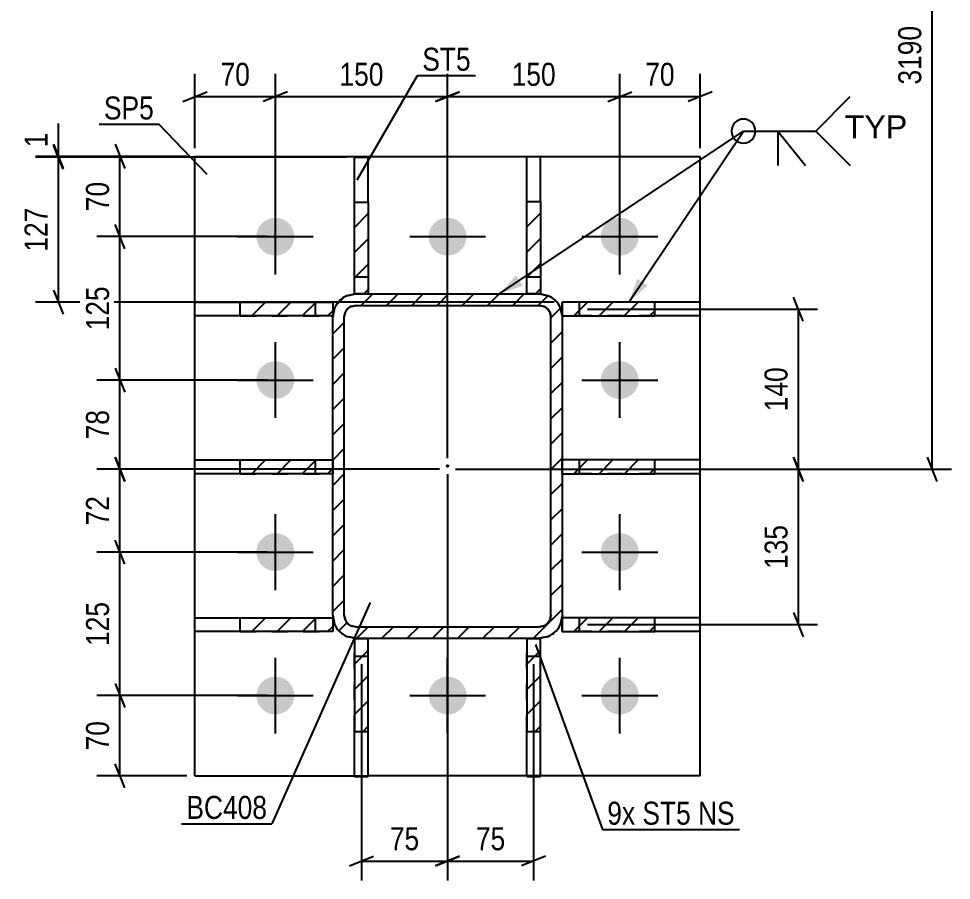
# Model space of a CAD drawing. Header units: millimetres. Extents: x 0 to 841, y 0 to 594.
# Drawn here: x 369.4 to 485.5, y 379.4 to 486.7 of the extents above; entities that cross this region are included whole.
import ezdxf

# ---------------------------------------------------------------- set-up
doc = ezdxf.new("R2010")
doc.units = ezdxf.units.MM
doc.linetypes.add('DXK_LINE_DOT2', pattern=[3.9198, 1.9599, -1.9599])
doc.linetypes.add('DXK_LINE_DOT3', pattern=[5.9187, 2.979, -0.9799, 0.9799, -0.9799])
doc.styles.add('Arial', font='ARIAL.TTF', dxfattribs={"height": 0.2})
doc.styles.add('Arial Narrow', font='ARIALN.TTF', dxfattribs={"height": 0.2})

# ---------------------------------------------------------------- blocks, each defined once
blk = doc.blocks.new('Part-761545199-2480 - 2454')
at = {"linetype": 'Continuous'}
h = blk.add_hatch(dxfattribs=at)
h.set_pattern_fill('', scale=0.7, style=0, pattern_type=0)
h.set_pattern_definition([(45, (437.0846, 431.7524), (-1.57154, 1.57154), [])])
h.paths.add_polyline_path([(448.59, 431.75), (437.08, 431.75), (437.08, 430.04), (448.59, 430.04)])
at = {"color": 7, "linetype": 'DXK_LINE_DOT2'}
for p, q in [((437.08, 430.04), (437.08, 431.75)), ((448.59, 431.75), (437.08, 431.75)), ((439.23, 430.04), (439.23, 431.75)), ((448.59, 430.04), (437.08, 430.04))]:
    blk.add_line(p, q, dxfattribs=at)
at = {"color": 2, "linetype": 'Continuous'}
for p, q in [((448.59, 431.75), (437.08, 431.75)), ((437.08, 431.75), (437.08, 430.04)), ((454.23, 431.75), (448.59, 431.75)), ((448.59, 430.04), (448.59, 431.75)), ((454.23, 430.04), (454.23, 431.75)), ((437.08, 430.04), (448.59, 430.04)), ((454.23, 430.04), (448.59, 430.04))]:
    blk.add_line(p, q, dxfattribs=at)
blk = doc.blocks.new('Part-761545199-2468 - 2454')
at = {"color": 2, "linetype": 'Continuous'}
for p, q in [((391.37, 392.42), (391.37, 469.56)), ((391.37, 469.56), (454.23, 469.56)), ((454.23, 392.42), (454.23, 469.56)), ((391.37, 392.42), (411.23, 392.42)), ((432.66, 392.42), (412.94, 392.42)), ((454.23, 392.42), (434.37, 392.42))]:
    blk.add_line(p, q, dxfattribs=at)
at = {"color": 7, "linetype": 'DXK_LINE_DOT2'}
for p, q in [((411.23, 392.42), (412.94, 392.42)), ((434.37, 392.42), (432.66, 392.42))]:
    blk.add_line(p, q, dxfattribs=at)
blk = doc.blocks.new('Bolt-761545199-2549 - 2454')
at = {"linetype": 'Continuous'}
for points in [[(399.02, 459.56, -1), (403.73, 459.56, -1)], [(420.45, 459.56, -1), (425.16, 459.56, -1)], [(441.87, 459.56, -1), (446.59, 459.56, -1)], [(399.02, 441.7, -1), (403.73, 441.7, -1)], [(441.87, 441.7, -1), (446.59, 441.7, -1)], [(399.02, 420.28, -1), (403.73, 420.28, -1)], [(441.87, 420.28, -1), (446.59, 420.28, -1)], [(399.02, 402.42, -1), (403.73, 402.42, -1)], [(420.45, 402.42, -1), (425.16, 402.42, -1)], [(441.87, 402.42, -1), (446.59, 402.42, -1)]]:
    blk.add_hatch(color=1, dxfattribs=at).paths.add_polyline_path(points)
at = {"color": 1, "linetype": 'Continuous'}
for p, q in [((401.37, 454.85), (401.37, 464.28)), ((422.8, 454.85), (422.8, 464.28)), ((444.23, 454.85), (444.23, 464.28)), ((396.66, 459.56), (406.09, 459.56)), ((418.09, 459.56), (427.52, 459.56)), ((439.52, 459.56), (448.95, 459.56)), ((401.37, 436.99), (401.37, 446.42)), ((444.23, 436.99), (444.23, 446.42)), ((396.66, 441.7), (406.09, 441.7)), ((439.52, 441.7), (448.95, 441.7)), ((401.37, 415.56), (401.37, 424.99)), ((444.23, 415.56), (444.23, 424.99)), ((396.66, 420.28), (406.09, 420.28)), ((439.52, 420.28), (448.95, 420.28)), ((401.37, 397.7), (401.37, 407.13)), ((422.8, 397.7), (422.8, 407.13)), ((444.23, 397.7), (444.23, 407.13)), ((396.66, 402.42), (406.09, 402.42)), ((418.09, 402.42), (427.52, 402.42)), ((439.52, 402.42), (448.95, 402.42))]:
    blk.add_line(p, q, dxfattribs=at)
blk = doc.blocks.new('Part-761545199-2485 - 2454')
at = {"linetype": 'Continuous'}
h = blk.add_hatch(dxfattribs=at)
h.set_pattern_fill('', scale=0.7, style=0, pattern_type=0)
h.set_pattern_definition([(45, (437.0846, 412.1096), (-1.57154, 1.57154), [])])
h.paths.add_polyline_path([(448.59, 412.11), (437.08, 412.11), (437.08, 410.4), (448.59, 410.4)])
at = {"color": 7, "linetype": 'DXK_LINE_DOT2'}
for p, q in [((437.08, 410.4), (437.08, 412.11)), ((448.59, 412.11), (437.08, 412.11)), ((439.23, 410.4), (439.23, 412.11)), ((448.59, 410.4), (437.08, 410.4))]:
    blk.add_line(p, q, dxfattribs=at)
at = {"color": 2, "linetype": 'Continuous'}
for p, q in [((448.59, 412.11), (437.08, 412.11)), ((437.08, 412.11), (437.08, 410.4)), ((454.23, 412.11), (448.59, 412.11)), ((448.59, 410.4), (448.59, 412.11)), ((454.23, 410.4), (454.23, 412.11)), ((437.08, 410.4), (448.59, 410.4)), ((454.23, 410.4), (448.59, 410.4))]:
    blk.add_line(p, q, dxfattribs=at)
blk = doc.blocks.new('Part-761545199-2554 - 2454')
at = {"linetype": 'Continuous'}
h = blk.add_hatch(dxfattribs=at)
h.set_pattern_fill('', scale=0.7, style=0, pattern_type=0)
h.set_pattern_definition([(45, (436.8714, 450.6545), (-1.57154, 1.57154), [])])
h.paths.add_polyline_path([(437.09, 449.56), (436.87, 450.65), (436.25, 451.58), (435.33, 452.2), (434.23, 452.42), (411.37, 452.42), (410.28, 452.2), (409.35, 451.58), (408.73, 450.65), (408.52, 449.56), (408.52, 412.42), (408.73, 411.32), (409.35, 410.4), (410.28, 409.78), (411.37, 409.56), (434.23, 409.56), (435.33, 409.78), (436.25, 410.4), (436.87, 411.32), (437.09, 412.42)])
h.paths.add_polyline_path([(435.55, 411.87), (435.24, 411.41), (434.78, 411.1), (434.23, 410.99), (411.37, 410.99), (410.83, 411.1), (410.36, 411.41), (410.05, 411.87), (409.95, 412.42), (409.95, 449.56), (410.05, 450.11), (410.36, 450.57), (410.83, 450.88), (411.37, 450.99), (434.23, 450.99), (434.78, 450.88), (435.24, 450.57), (435.55, 450.11), (435.66, 449.56), (435.66, 412.42)])
blk.add_hatch(color=30, dxfattribs=at).paths.add_polyline_path([(422.8, 430.89, -1), (422.8, 431.09, -1)])
at = {"color": 7, "linetype": 'DXK_LINE_DOT2'}
for p, q in [((410.28, 452.2), (411.37, 452.42)), ((411.37, 452.42), (434.23, 452.42)), ((434.23, 452.42), (435.33, 452.2)), ((408.52, 449.56), (408.73, 450.65)), ((411.37, 450.99), (410.83, 450.88)), ((411.37, 450.99), (434.23, 450.99)), ((434.78, 450.88), (434.23, 450.99)), ((436.87, 450.65), (437.09, 449.56)), ((408.52, 412.42), (408.52, 449.56)), ((410.05, 450.11), (409.95, 449.56)), ((409.95, 412.42), (409.95, 449.56)), ((435.66, 449.56), (435.55, 450.11)), ((435.66, 412.42), (435.66, 449.56)), ((437.09, 412.42), (437.09, 449.56)), ((408.73, 411.32), (408.52, 412.42)), ((409.95, 412.42), (410.05, 411.87)), ((435.55, 411.87), (435.66, 412.42)), ((437.09, 412.42), (436.87, 411.32)), ((410.83, 411.1), (411.37, 410.99)), ((411.37, 410.99), (434.23, 410.99)), ((434.23, 410.99), (434.78, 411.1)), ((411.37, 409.56), (410.28, 409.78)), ((435.33, 409.78), (434.23, 409.56)), ((411.37, 409.56), (434.23, 409.56))]:
    blk.add_line(p, q, dxfattribs=at)
at = {"color": 2, "linetype": 'Continuous'}
for p, q in [((411.37, 452.42), (410.28, 452.2)), ((411.37, 452.42), (434.23, 452.42)), ((435.33, 452.2), (434.23, 452.42)), ((408.73, 450.65), (408.52, 449.56)), ((410.83, 450.88), (411.37, 450.99)), ((411.37, 450.99), (434.23, 450.99)), ((434.23, 450.99), (434.78, 450.88)), ((437.09, 449.56), (436.87, 450.65)), ((408.52, 412.42), (408.52, 449.56)), ((409.95, 449.56), (410.05, 450.11)), ((409.95, 412.42), (409.95, 449.56)), ((435.55, 450.11), (435.66, 449.56)), ((435.66, 412.42), (435.66, 449.56)), ((437.09, 412.42), (437.09, 449.56)), ((408.52, 412.42), (408.73, 411.32)), ((410.05, 411.87), (409.95, 412.42)), ((435.66, 412.42), (435.55, 411.87)), ((436.87, 411.32), (437.09, 412.42)), ((411.37, 410.99), (410.83, 411.1)), ((411.37, 410.99), (434.23, 410.99)), ((434.78, 411.1), (434.23, 410.99)), ((410.28, 409.78), (411.37, 409.56)), ((434.23, 409.56), (435.33, 409.78)), ((411.37, 409.56), (434.23, 409.56))]:
    blk.add_line(p, q, dxfattribs=at)
at = {"color": 7, "linetype": 'DXK_LINE_DOT3'}
blk.add_line((422.8, 430.99), (422.8, 430.99), dxfattribs=at)
at = {"color": 30, "linetype": 'DXK_LINE_DOT3'}
blk.add_line((422.8, 430.99), (422.8, 430.99), dxfattribs=at)
at = {"color": 30, "linetype": 'Continuous'}
blk.add_circle((422.8, 430.99), 0.1, dxfattribs=at)
at = {"color": 7, "linetype": 'DXK_LINE_DOT2'}
for centre, radius, start, end in [((411.37, 449.56), 2.86, 112.5, 157.5), ((434.23, 449.56), 2.86, 22.5, 67.5), ((411.37, 449.56), 1.43, 112.5, 157.5), ((434.23, 449.56), 1.43, 22.5, 67.5), ((411.37, 412.42), 2.86, 202.5, 247.5), ((411.37, 412.42), 1.43, 202.5, 247.5), ((434.23, 412.42), 1.43, 292.5, 337.5), ((434.23, 412.42), 2.86, 292.5, 337.5)]:
    blk.add_arc(centre, radius, start, end, dxfattribs=at)
at = {"color": 2, "linetype": 'Continuous'}
for centre, radius, start, end in [((411.37, 449.56), 2.86, 112.5, 157.5), ((434.23, 449.56), 2.86, 22.5, 67.5), ((411.37, 449.56), 1.43, 112.5, 157.5), ((434.23, 449.56), 1.43, 22.5, 67.5), ((411.37, 412.42), 2.86, 202.5, 247.5), ((411.37, 412.42), 1.43, 202.5, 247.5), ((434.23, 412.42), 1.43, 292.5, 337.5), ((434.23, 412.42), 2.86, 292.5, 337.5)]:
    blk.add_arc(centre, radius, start, end, dxfattribs=at)
blk = doc.blocks.new('Part-761545199-2490 - 2454')
at = {"linetype": 'Continuous'}
h = blk.add_hatch(dxfattribs=at)
h.set_pattern_fill('', scale=0.7, style=0, pattern_type=0)
h.set_pattern_definition([(45, (437.0846, 451.3953), (-1.57154, 1.57154), [])])
h.paths.add_polyline_path([(448.59, 451.4), (437.08, 451.4), (437.08, 449.68), (448.59, 449.68)])
at = {"color": 7, "linetype": 'DXK_LINE_DOT2'}
for p, q in [((437.08, 449.68), (437.08, 451.4)), ((448.59, 451.4), (437.08, 451.4)), ((439.23, 449.68), (439.23, 451.4)), ((448.59, 449.68), (437.08, 449.68))]:
    blk.add_line(p, q, dxfattribs=at)
at = {"color": 2, "linetype": 'Continuous'}
for p, q in [((448.59, 451.4), (437.08, 451.4)), ((437.08, 451.4), (437.08, 449.68)), ((454.23, 451.4), (448.59, 451.4)), ((448.59, 449.68), (448.59, 451.4)), ((454.23, 449.68), (454.23, 451.4)), ((437.08, 449.68), (448.59, 449.68)), ((454.23, 449.68), (448.59, 449.68))]:
    blk.add_line(p, q, dxfattribs=at)
blk = doc.blocks.new('Part-761545199-2495 - 2454')
at = {"linetype": 'Continuous'}
h = blk.add_hatch(dxfattribs=at)
h.set_pattern_fill('', scale=0.7, style=0, pattern_type=0)
h.set_pattern_definition([(45, (397.0094, 431.7524), (-1.57154, 1.57154), [])])
h.paths.add_polyline_path([(408.51, 431.75), (397.01, 431.75), (397.01, 430.04), (408.51, 430.04)])
at = {"color": 2, "linetype": 'Continuous'}
for p, q in [((391.37, 431.75), (397.01, 431.75)), ((391.37, 430.04), (391.37, 431.75)), ((397.01, 431.75), (408.51, 431.75)), ((397.01, 430.04), (397.01, 431.75)), ((408.51, 431.75), (408.51, 430.04)), ((397.01, 430.04), (391.37, 430.04)), ((408.51, 430.04), (397.01, 430.04))]:
    blk.add_line(p, q, dxfattribs=at)
at = {"color": 7, "linetype": 'DXK_LINE_DOT2'}
for p, q in [((397.01, 431.75), (408.51, 431.75)), ((406.37, 430.04), (406.37, 431.75)), ((408.51, 431.75), (408.51, 430.04)), ((397.01, 430.04), (408.51, 430.04))]:
    blk.add_line(p, q, dxfattribs=at)
blk = doc.blocks.new('Part-761545199-2500 - 2454')
at = {"linetype": 'Continuous'}
h = blk.add_hatch(dxfattribs=at)
h.set_pattern_fill('', scale=0.7, style=0, pattern_type=0)
h.set_pattern_definition([(45, (397.0094, 412.1096), (-1.57154, 1.57154), [])])
h.paths.add_polyline_path([(408.51, 412.11), (397.01, 412.11), (397.01, 410.4), (408.51, 410.4)])
at = {"color": 2, "linetype": 'Continuous'}
for p, q in [((391.37, 412.11), (397.01, 412.11)), ((391.37, 410.4), (391.37, 412.11)), ((397.01, 412.11), (408.51, 412.11)), ((397.01, 410.4), (397.01, 412.11)), ((408.51, 412.11), (408.51, 410.4)), ((397.01, 410.4), (391.37, 410.4)), ((408.51, 410.4), (397.01, 410.4))]:
    blk.add_line(p, q, dxfattribs=at)
at = {"color": 7, "linetype": 'DXK_LINE_DOT2'}
for p, q in [((397.01, 412.11), (408.51, 412.11)), ((406.37, 410.4), (406.37, 412.11)), ((408.51, 412.11), (408.51, 410.4)), ((397.01, 410.4), (408.51, 410.4))]:
    blk.add_line(p, q, dxfattribs=at)
blk = doc.blocks.new('Part-761545199-2505 - 2454')
at = {"linetype": 'Continuous'}
h = blk.add_hatch(dxfattribs=at)
h.set_pattern_fill('', scale=0.7, style=0, pattern_type=0)
h.set_pattern_definition([(45, (397.0094, 451.3953), (-1.57154, 1.57154), [])])
h.paths.add_polyline_path([(408.51, 451.4), (397.01, 451.4), (397.01, 449.68), (408.51, 449.68)])
at = {"color": 2, "linetype": 'Continuous'}
for p, q in [((391.37, 451.4), (397.01, 451.4)), ((391.37, 449.68), (391.37, 451.4)), ((397.01, 451.4), (408.51, 451.4)), ((397.01, 449.68), (397.01, 451.4)), ((408.51, 451.4), (408.51, 449.68)), ((397.01, 449.68), (391.37, 449.68)), ((408.51, 449.68), (397.01, 449.68))]:
    blk.add_line(p, q, dxfattribs=at)
at = {"color": 7, "linetype": 'DXK_LINE_DOT2'}
for p, q in [((397.01, 451.4), (408.51, 451.4)), ((406.37, 449.68), (406.37, 451.4)), ((408.51, 451.4), (408.51, 449.68)), ((397.01, 449.68), (408.51, 449.68))]:
    blk.add_line(p, q, dxfattribs=at)
blk = doc.blocks.new('Part-761545199-2627 - 2454')
at = {"linetype": 'Continuous'}
h = blk.add_hatch(dxfattribs=at)
h.set_pattern_fill('', scale=0.7, style=0, pattern_type=0)
h.set_pattern_definition([(45, (411.2274, 463.8581), (-1.57154, 1.57154), [])])
h.paths.add_polyline_path([(412.94, 463.86), (411.23, 463.86), (411.23, 452.42), (412.94, 452.42)])
at = {"color": 2, "linetype": 'Continuous'}
for p, q in [((411.23, 469.47), (412.94, 469.47)), ((411.23, 463.86), (411.23, 469.47)), ((412.94, 463.86), (412.94, 469.47)), ((411.23, 452.42), (411.23, 463.86)), ((411.23, 463.86), (412.94, 463.86)), ((412.94, 463.86), (412.94, 452.42)), ((412.94, 452.42), (411.23, 452.42))]:
    blk.add_line(p, q, dxfattribs=at)
at = {"color": 7, "linetype": 'DXK_LINE_DOT2'}
for p, q in [((411.23, 452.42), (411.23, 463.86)), ((412.94, 463.86), (412.94, 452.42)), ((411.23, 454.56), (412.94, 454.56)), ((412.94, 452.42), (411.23, 452.42))]:
    blk.add_line(p, q, dxfattribs=at)
blk = doc.blocks.new('Part-761545199-2510 - 2454')
at = {"linetype": 'Continuous'}
h = blk.add_hatch(dxfattribs=at)
h.set_pattern_fill('', scale=0.7, style=0, pattern_type=0)
h.set_pattern_definition([(45, (411.2274, 409.4667), (-1.57154, 1.57154), [])])
h.paths.add_polyline_path([(412.94, 409.47), (411.23, 409.47), (411.23, 397.96), (412.94, 397.96)])
at = {"color": 7, "linetype": 'DXK_LINE_DOT2'}
for p, q in [((411.23, 397.96), (411.23, 409.47)), ((412.94, 409.47), (411.23, 409.47)), ((412.94, 397.96), (412.94, 409.47)), ((411.23, 407.32), (412.94, 407.32))]:
    blk.add_line(p, q, dxfattribs=at)
at = {"color": 2, "linetype": 'Continuous'}
for p, q in [((412.94, 409.47), (411.23, 409.47)), ((411.23, 409.47), (411.23, 397.96)), ((412.94, 397.96), (412.94, 409.47)), ((411.23, 392.32), (411.23, 397.96)), ((411.23, 397.96), (412.94, 397.96)), ((412.94, 392.32), (412.94, 397.96)), ((411.23, 392.32), (412.94, 392.32))]:
    blk.add_line(p, q, dxfattribs=at)
blk = doc.blocks.new('Part-761545199-2515 - 2454')
at = {"linetype": 'Continuous'}
h = blk.add_hatch(dxfattribs=at)
h.set_pattern_fill('', scale=0.7, style=0, pattern_type=0)
h.set_pattern_definition([(45, (432.656, 409.4667), (-1.57154, 1.57154), [])])
h.paths.add_polyline_path([(434.37, 409.47), (432.66, 409.47), (432.66, 397.96), (434.37, 397.96)])
at = {"color": 7, "linetype": 'DXK_LINE_DOT2'}
for p, q in [((432.66, 397.96), (432.66, 409.47)), ((434.37, 409.47), (432.66, 409.47)), ((434.37, 397.96), (434.37, 409.47)), ((432.66, 407.32), (434.37, 407.32))]:
    blk.add_line(p, q, dxfattribs=at)
at = {"color": 2, "linetype": 'Continuous'}
for p, q in [((434.37, 409.47), (432.66, 409.47)), ((432.66, 409.47), (432.66, 397.96)), ((434.37, 397.96), (434.37, 409.47)), ((432.66, 392.32), (432.66, 397.96)), ((432.66, 397.96), (434.37, 397.96)), ((434.37, 392.32), (434.37, 397.96)), ((432.66, 392.32), (434.37, 392.32))]:
    blk.add_line(p, q, dxfattribs=at)
blk = doc.blocks.new('Part-761545199-2520 - 2454')
at = {"linetype": 'Continuous'}
h = blk.add_hatch(dxfattribs=at)
h.set_pattern_fill('', scale=0.7, style=0, pattern_type=0)
h.set_pattern_definition([(45, (432.656, 463.9215), (-1.57154, 1.57154), [])])
h.paths.add_polyline_path([(434.37, 463.92), (432.66, 463.92), (432.66, 452.42), (434.37, 452.42)])
at = {"color": 2, "linetype": 'Continuous'}
for p, q in [((432.66, 469.56), (434.37, 469.56)), ((432.66, 463.92), (432.66, 469.56)), ((434.37, 463.92), (434.37, 469.56)), ((432.66, 452.42), (432.66, 463.92)), ((432.66, 463.92), (434.37, 463.92)), ((434.37, 463.92), (434.37, 452.42)), ((434.37, 452.42), (432.66, 452.42))]:
    blk.add_line(p, q, dxfattribs=at)
at = {"color": 7, "linetype": 'DXK_LINE_DOT2'}
for p, q in [((432.66, 452.42), (432.66, 463.92)), ((434.37, 463.92), (434.37, 452.42)), ((432.66, 454.56), (434.37, 454.56)), ((434.37, 452.42), (432.66, 452.42))]:
    blk.add_line(p, q, dxfattribs=at)
blk = doc.blocks.new('StraightDimension-761545199-2723 - 2454')
at = {"color": 7, "linetype": 'Continuous'}
for p, q in [((401.37, 460.56), (401.37, 479.84)), ((422.8, 431.99), (422.8, 479.84)), ((402.87, 477.59), (399.87, 476.39)), ((421.3, 476.39), (424.3, 477.59)), ((401.37, 476.99), (422.8, 476.99))]:
    blk.add_line(p, q, dxfattribs=at)
at = {"color": 0}
blk.add_wipeout([(415.43, 477.74), (415.43, 481.94), (408.75, 481.94), (408.75, 477.74)], dxfattribs=at)
at = {"color": 3, "style": 'Arial Narrow'}
blk.add_text('150', height=2.863, dxfattribs=at).set_placement((409.35, 478.34))
blk = doc.blocks.new('StraightDimension-761545199-2737 - 2454')
at = {"color": 7, "linetype": 'Continuous'}
for p, q in [((391.37, 470.56), (391.37, 479.84)), ((401.37, 460.56), (401.37, 479.84)), ((389.87, 476.39), (392.87, 477.59)), ((402.87, 477.59), (399.87, 476.39)), ((391.37, 476.99), (401.37, 476.99))]:
    blk.add_line(p, q, dxfattribs=at)
at = {"color": 0}
blk.add_wipeout([(398.8, 477.74), (398.8, 481.94), (393.95, 481.94), (393.95, 477.74)], dxfattribs=at)
at = {"color": 3, "style": 'Arial Narrow'}
blk.add_text('70', height=2.863, dxfattribs=at).set_placement((394.55, 478.34))
blk = doc.blocks.new('StraightDimension-761545199-5806 - 2454')
at = {"color": 7, "linetype": 'Continuous'}
for p, q in [((382.62, 418.78), (381.42, 421.78)), ((400.37, 420.28), (379.17, 420.28)), ((382.02, 402.42), (382.02, 420.28)), ((381.42, 403.92), (382.62, 400.92)), ((400.37, 402.42), (379.17, 402.42))]:
    blk.add_line(p, q, dxfattribs=at)
at = {"color": 0}
blk.add_wipeout([(381.27, 414.69), (377.07, 414.69), (377.07, 408), (381.27, 408)], dxfattribs=at)
at = {"color": 3, "style": 'Arial Narrow'}
blk.add_text('125', height=2.863, rotation=90.0002, dxfattribs=at).set_placement((380.67, 408.6))
blk = doc.blocks.new('StraightDimension-761545199-2709 - 2454')
at = {"color": 7, "linetype": 'Continuous'}
for p, q in [((422.8, 431.99), (422.8, 479.84)), ((444.23, 460.56), (444.23, 479.84)), ((424.3, 477.59), (421.3, 476.39)), ((442.73, 476.39), (445.73, 477.59)), ((422.8, 476.99), (444.23, 476.99))]:
    blk.add_line(p, q, dxfattribs=at)
at = {"color": 0}
blk.add_wipeout([(436.86, 477.74), (436.86, 481.94), (430.18, 481.94), (430.18, 477.74)], dxfattribs=at)
at = {"color": 3, "style": 'Arial Narrow'}
blk.add_text('150', height=2.863, dxfattribs=at).set_placement((430.78, 478.34))
blk = doc.blocks.new('StraightDimension-761545199-2850 - 2454')
at = {"color": 7, "linetype": 'Continuous'}
for p, q in [((422.8, 429.99), (422.8, 379.41)), ((412.08, 406.32), (412.08, 379.41)), ((410.58, 381.21), (413.58, 382.41)), ((424.3, 382.41), (421.3, 381.21)), ((412.08, 381.81), (422.8, 381.81))]:
    blk.add_line(p, q, dxfattribs=at)
at = {"color": 0}
blk.add_wipeout([(419.87, 382.56), (419.87, 386.76), (415.02, 386.76), (415.02, 382.56)], dxfattribs=at)
at = {"color": 3, "style": 'Arial Narrow'}
blk.add_text('75', height=2.863, dxfattribs=at).set_placement((415.62, 383.16))
blk = doc.blocks.new('StraightDimension-761545199-7645 - 2454')
at = {"color": 7, "linetype": 'Continuous'}
for p, q in [((374.37, 469.56), (374.37, 473.64)), ((374.37, 469.56), (374.37, 473.64)), ((373.77, 471.06), (374.97, 468.06)), ((374.97, 467.97), (373.77, 470.97)), ((390.37, 469.56), (371.52, 469.56)), ((410.23, 469.47), (371.52, 469.47)), ((374.37, 469.47), (374.37, 469.56))]:
    blk.add_line(p, q, dxfattribs=at)
at = {"color": 0}
blk.add_wipeout([(373.62, 473.11), (369.42, 473.11), (369.42, 470.09), (373.62, 470.09)], dxfattribs=at)
at = {"color": 3, "style": 'Arial Narrow'}
blk.add_text('1', height=2.86, rotation=90.0002, dxfattribs=at).set_placement((373.02, 470.69))
blk = doc.blocks.new('StraightDimension-761545199-5804 - 2454')
at = {"color": 7, "linetype": 'Continuous'}
for p, q in [((381.42, 443.2), (382.62, 440.2)), ((400.37, 441.7), (379.17, 441.7)), ((382.02, 430.59), (382.02, 441.7)), ((382.62, 429.09), (381.42, 432.09)), ((421.8, 430.59), (379.17, 430.59))]:
    blk.add_line(p, q, dxfattribs=at)
at = {"color": 0}
blk.add_wipeout([(381.27, 438.57), (377.07, 438.57), (377.07, 433.72), (381.27, 433.72)], dxfattribs=at)
at = {"color": 3, "style": 'Arial Narrow'}
blk.add_text('78', height=2.863, rotation=90.0002, dxfattribs=at).set_placement((380.67, 434.32))
blk = doc.blocks.new('StraightDimension-761545199-5805 - 2454')
at = {"color": 7, "linetype": 'Continuous'}
for p, q in [((381.42, 432.09), (382.62, 429.09)), ((421.8, 430.59), (379.17, 430.59)), ((382.02, 420.28), (382.02, 430.59)), ((382.62, 418.78), (381.42, 421.78)), ((400.37, 420.28), (379.17, 420.28))]:
    blk.add_line(p, q, dxfattribs=at)
at = {"color": 0}
blk.add_wipeout([(381.27, 427.86), (377.07, 427.86), (377.07, 423), (381.27, 423)], dxfattribs=at)
at = {"color": 3, "style": 'Arial Narrow'}
blk.add_text('72', height=2.863, rotation=90.0002, dxfattribs=at).set_placement((380.67, 423.6))
blk = doc.blocks.new('StraightDimension-761545199-2818 - 2454')
at = {"color": 7, "linetype": 'Continuous'}
for p, q in [((467.06, 429.09), (465.86, 432.09)), ((423.8, 430.59), (468.86, 430.59)), ((466.46, 411.25), (466.46, 430.59)), ((465.86, 412.75), (467.06, 409.75)), ((440.23, 411.25), (468.86, 411.25))]:
    blk.add_line(p, q, dxfattribs=at)
at = {"color": 0}
blk.add_wipeout([(465.71, 424.26), (461.51, 424.26), (461.51, 417.58), (465.71, 417.58)], dxfattribs=at)
at = {"color": 3, "style": 'Arial Narrow'}
blk.add_text('135', height=2.863, rotation=90.0002, dxfattribs=at).set_placement((465.11, 418.18))
blk = doc.blocks.new('StraightDimension-761545199-5807 - 2454')
at = {"color": 7, "linetype": 'Continuous'}
for p, q in [((381.42, 403.92), (382.62, 400.92)), ((400.37, 402.42), (379.17, 402.42)), ((382.02, 392.42), (382.02, 402.42)), ((382.62, 390.92), (381.42, 393.92)), ((390.37, 392.42), (379.17, 392.42))]:
    blk.add_line(p, q, dxfattribs=at)
at = {"color": 0}
blk.add_wipeout([(381.27, 399.85), (377.07, 399.85), (377.07, 394.99), (381.27, 394.99)], dxfattribs=at)
at = {"color": 3, "style": 'Arial Narrow'}
blk.add_text('70', height=2.863, rotation=90.0002, dxfattribs=at).set_placement((380.67, 395.59))
blk = doc.blocks.new('StraightDimension-761545199-2839 - 2454')
at = {"color": 7, "linetype": 'Continuous'}
for p, q in [((422.8, 429.99), (422.8, 379.41)), ((433.51, 406.32), (433.51, 379.41)), ((421.3, 381.21), (424.3, 382.41)), ((435.01, 382.41), (432.01, 381.21)), ((422.8, 381.81), (433.51, 381.81))]:
    blk.add_line(p, q, dxfattribs=at)
at = {"color": 0}
blk.add_wipeout([(430.59, 382.56), (430.59, 386.76), (425.73, 386.76), (425.73, 382.56)], dxfattribs=at)
at = {"color": 3, "style": 'Arial Narrow'}
blk.add_text('75', height=2.863, dxfattribs=at).set_placement((426.33, 383.16))
blk = doc.blocks.new('StraightDimension-761545199-2632 - 2454')
at = {"color": 7, "linetype": 'Continuous'}
for p, q in [((483.7, 532.22), (482.5, 535.22)), ((423.8, 533.72), (485.5, 533.72)), ((483.1, 430.59), (483.1, 533.72)), ((482.5, 432.09), (483.7, 429.09)), ((423.8, 430.59), (485.5, 430.59))]:
    blk.add_line(p, q, dxfattribs=at)
at = {"color": 0}
blk.add_wipeout([(482.35, 486.41), (478.15, 486.41), (478.15, 477.9), (482.35, 477.9)], dxfattribs=at)
at = {"color": 3, "style": 'Arial Narrow'}
blk.add_text('3190', height=2.863, rotation=90.0002, dxfattribs=at).set_placement((481.75, 478.5))
blk = doc.blocks.new('StraightDimension-761545199-2828 - 2454')
at = {"color": 7, "linetype": 'Continuous'}
for p, q in [((467.06, 449.04), (465.86, 452.04)), ((440.23, 450.54), (468.86, 450.54)), ((466.46, 430.59), (466.46, 450.54)), ((465.86, 432.09), (467.06, 429.09)), ((423.8, 430.59), (468.86, 430.59))]:
    blk.add_line(p, q, dxfattribs=at)
at = {"color": 0}
blk.add_wipeout([(465.71, 443.91), (461.51, 443.91), (461.51, 437.22), (465.71, 437.22)], dxfattribs=at)
at = {"color": 3, "style": 'Arial Narrow'}
blk.add_text('140', height=2.863, rotation=90.0002, dxfattribs=at).set_placement((465.11, 437.82))
blk = doc.blocks.new('StraightDimension-761545199-2699 - 2454')
at = {"color": 7, "linetype": 'Continuous'}
for p, q in [((444.23, 460.56), (444.23, 479.84)), ((454.23, 470.56), (454.23, 479.84)), ((442.73, 476.39), (445.73, 477.59)), ((455.73, 477.59), (452.73, 476.39)), ((444.23, 476.99), (454.23, 476.99))]:
    blk.add_line(p, q, dxfattribs=at)
at = {"color": 0}
blk.add_wipeout([(451.66, 477.74), (451.66, 481.94), (446.8, 481.94), (446.8, 477.74)], dxfattribs=at)
at = {"color": 3, "style": 'Arial Narrow'}
blk.add_text('70', height=2.863, dxfattribs=at).set_placement((447.4, 478.34))
blk = doc.blocks.new('StraightDimension-761545199-5802 - 2454')
at = {"color": 7, "linetype": 'Continuous'}
for p, q in [((381.42, 471.06), (382.62, 468.06)), ((390.37, 469.56), (379.17, 469.56)), ((382.02, 459.56), (382.02, 469.56)), ((382.62, 458.06), (381.42, 461.06)), ((400.37, 459.56), (379.17, 459.56))]:
    blk.add_line(p, q, dxfattribs=at)
at = {"color": 0}
blk.add_wipeout([(381.27, 466.99), (377.07, 466.99), (377.07, 462.13), (381.27, 462.13)], dxfattribs=at)
at = {"color": 3, "style": 'Arial Narrow'}
blk.add_text('70', height=2.863, rotation=90.0002, dxfattribs=at).set_placement((380.67, 462.73))
blk = doc.blocks.new('StraightDimension-761545199-7646 - 2454')
at = {"color": 7, "linetype": 'Continuous'}
for p, q in [((374.97, 467.97), (373.77, 470.97)), ((410.23, 469.47), (371.52, 469.47)), ((374.37, 451.4), (374.37, 469.47)), ((373.77, 452.9), (374.97, 449.9)), ((436.08, 451.4), (371.52, 451.4))]:
    blk.add_line(p, q, dxfattribs=at)
at = {"color": 0}
blk.add_wipeout([(373.62, 463.77), (369.42, 463.77), (369.42, 457.09), (373.62, 457.09)], dxfattribs=at)
at = {"color": 3, "style": 'Arial Narrow'}
blk.add_text('127', height=2.863, rotation=90.0002, dxfattribs=at).set_placement((373.02, 457.69))
blk = doc.blocks.new('StraightDimension-761545199-5803 - 2454')
at = {"color": 7, "linetype": 'Continuous'}
for p, q in [((382.62, 458.06), (381.42, 461.06)), ((400.37, 459.56), (379.17, 459.56)), ((382.02, 441.7), (382.02, 459.56)), ((381.42, 443.2), (382.62, 440.2)), ((400.37, 441.7), (379.17, 441.7))]:
    blk.add_line(p, q, dxfattribs=at)
at = {"color": 0}
blk.add_wipeout([(381.27, 453.97), (377.07, 453.97), (377.07, 447.29), (381.27, 447.29)], dxfattribs=at)
at = {"color": 3, "style": 'Arial Narrow'}
blk.add_text('125', height=2.863, rotation=90.0002, dxfattribs=at).set_placement((380.67, 447.89))
blk = doc.blocks.new('Mark-761545199-2464 - 2454')
at = {"color": 30, "linetype": 'Continuous'}
for p in [(379.44, 473.55), (392.9, 467.28)]:
    blk.add_line(p, (386.85, 473.55), dxfattribs=at)
at = {"color": 0}
blk.add_wipeout([(386.25, 474.15), (386.25, 477.15), (380.04, 477.15), (380.04, 474.15)], dxfattribs=at)
blk.add_wipeout([(386.25, 474.15), (386.25, 477.15), (380.04, 477.15), (380.04, 474.15)], dxfattribs=at)
at = {"color": 3, "style": 'Arial Narrow'}
blk.add_text('SP5', height=2.863, dxfattribs=at).set_placement((380.04, 474.15))
blk = doc.blocks.new('Mark-761545199-2623 - 2454')
at = {"color": 30, "linetype": 'Continuous'}
for p, q in [((411.56, 466.63), (419.06, 479.62)), ((419.06, 479.62), (426.28, 479.62))]:
    blk.add_line(p, q, dxfattribs=at)
at = {"color": 0}
blk.add_wipeout([(425.68, 480.22), (425.68, 483.22), (419.66, 483.22), (419.66, 480.22)], dxfattribs=at)
blk.add_wipeout([(425.68, 480.22), (425.68, 483.22), (419.66, 483.22), (419.66, 480.22)], dxfattribs=at)
at = {"color": 3, "style": 'Arial Narrow'}
blk.add_text('ST5', height=2.863, dxfattribs=at).set_placement((419.66, 480.22))
blk = doc.blocks.new('MarkSet-761545199-2981 - 2454')
at = {"color": 30, "linetype": 'Continuous'}
for p, q in [((433.76, 408.79), (442.08, 385.74)), ((442.08, 385.74), (459.14, 385.74))]:
    blk.add_line(p, q, dxfattribs=at)
at = {"color": 0}
for points in [[(446.15, 386.34), (446.15, 389.34), (442.68, 389.34), (442.68, 386.34)], [(453.07, 386.34), (453.07, 389.34), (447.05, 389.34), (447.05, 386.34)], [(458.54, 386.34), (458.54, 389.34), (453.97, 389.34), (453.97, 386.34)]]:
    blk.add_wipeout(points, dxfattribs=at)
for points in [[(446.15, 386.34), (446.15, 389.34), (442.68, 389.34), (442.68, 386.34)], [(453.07, 386.34), (453.07, 389.34), (447.05, 389.34), (447.05, 386.34)], [(458.54, 386.34), (458.54, 389.34), (453.97, 389.34), (453.97, 386.34)]]:
    blk.add_wipeout(points, dxfattribs=at)
at = {"color": 3, "style": 'Arial Narrow'}
for s, p in [('9x', (442.68, 386.34)), ('ST5', (447.05, 386.34)), ('NS', (453.97, 386.34))]:
    blk.add_text(s, height=2.863, dxfattribs=at).set_placement(p)
blk = doc.blocks.new('WeldMark-761545199-2924 - 2454')
at = {"linetype": 'Continuous'}
for points in [[(432.15, 453.46), (429.23, 452.42), (431.31, 454.71)], [(447.66, 453.47), (445.37, 451.4), (446.41, 454.31)]]:
    blk.add_hatch(color=30, dxfattribs=at).paths.add_polyline_path(points)
at = {"color": 30, "linetype": 'Continuous'}
for p, q in [((429.23, 452.42), (459.63, 472.7)), ((445.37, 451.4), (459.63, 472.7)), ((459.63, 472.7), (468.63, 472.7))]:
    blk.add_line(p, q, dxfattribs=at)
at = {"color": 3, "linetype": 'Continuous'}
for q in [(467.34, 468.42), (463.91, 468.42)]:
    blk.add_line((463.91, 472.7), q, dxfattribs=at)
for start, end in [(90, 270), (270, 90)]:
    blk.add_arc((459.63, 472.7), 1.5, start, end, dxfattribs=at)
at = {"color": 0, "linetype": 'Continuous'}
blk.add_wipeout([(480, 471.8), (480, 474.8), (472.23, 474.8), (472.23, 471.8)], dxfattribs=at)
blk.add_wipeout([(480, 471.8), (480, 474.8), (472.23, 474.8), (472.23, 471.8)], dxfattribs=at)
at = {"color": 3, "linetype": 'Continuous'}
for q in [(472.91, 476.99), (472.91, 468.42)]:
    blk.add_line((468.63, 472.7), q, dxfattribs=at)
at = {"color": 3, "linetype": 'Continuous', "style": 'Arial'}
blk.add_text('TYP', height=2.865, dxfattribs=at).set_placement((472.23, 471.8))
blk = doc.blocks.new('Mark-761545199-2550 - 2454')
at = {"color": 30, "linetype": 'Continuous'}
for p in [(413.18, 414.01), (389.7, 386.46)]:
    blk.add_line(p, (400.95, 386.46), dxfattribs=at)
at = {"color": 0}
blk.add_wipeout([(400.35, 387.06), (400.35, 390.06), (390.3, 390.06), (390.3, 387.06)], dxfattribs=at)
blk.add_wipeout([(400.35, 387.06), (400.35, 390.06), (390.3, 390.06), (390.3, 387.06)], dxfattribs=at)
at = {"color": 3, "style": 'Arial Narrow'}
blk.add_text('BC408', height=2.863, dxfattribs=at).set_placement((390.3, 387.06))

msp = doc.modelspace()

# ---------------------------------------------------------------- block references
for name in ['Part-761545199-2468 - 2454', 'Part-761545199-2627 - 2454', 'Part-761545199-2520 - 2454', 'Bolt-761545199-2549 - 2454', 'Part-761545199-2554 - 2454', 'Part-761545199-2505 - 2454', 'Part-761545199-2490 - 2454', 'Part-761545199-2495 - 2454', 'Part-761545199-2480 - 2454', 'Part-761545199-2500 - 2454', 'Part-761545199-2485 - 2454', 'Part-761545199-2510 - 2454', 'Part-761545199-2515 - 2454']:
    msp.add_blockref(name, (0, 0))

# ---------------------------------------------------------------- next in the draw order: block references
for name in ['StraightDimension-761545199-2723 - 2454', 'StraightDimension-761545199-2850 - 2454', 'StraightDimension-761545199-5806 - 2454']:
    msp.add_blockref(name, (0, 0))

# ---------------------------------------------------------------- next in the draw order: block references
for name in ['StraightDimension-761545199-2737 - 2454', 'StraightDimension-761545199-2709 - 2454', 'StraightDimension-761545199-5807 - 2454']:
    msp.add_blockref(name, (0, 0))

# ---------------------------------------------------------------- next in the draw order: block references
for name in ['StraightDimension-761545199-7645 - 2454', 'StraightDimension-761545199-5804 - 2454', 'StraightDimension-761545199-2818 - 2454', 'Mark-761545199-2550 - 2454']:
    msp.add_blockref(name, (0, 0))

# ---------------------------------------------------------------- next in the draw order: block references
for name in ['StraightDimension-761545199-5802 - 2454', 'StraightDimension-761545199-5805 - 2454']:
    msp.add_blockref(name, (0, 0))

# ---------------------------------------------------------------- next in the draw order: block references
msp.add_blockref('StraightDimension-761545199-2839 - 2454', (0, 0))

# ---------------------------------------------------------------- next in the draw order: block references
for name in ['StraightDimension-761545199-2632 - 2454', 'MarkSet-761545199-2981 - 2454']:
    msp.add_blockref(name, (0, 0))

# ---------------------------------------------------------------- next in the draw order: block references
for name in ['StraightDimension-761545199-2699 - 2454', 'StraightDimension-761545199-2828 - 2454']:
    msp.add_blockref(name, (0, 0))

# ---------------------------------------------------------------- next in the draw order: block references
msp.add_blockref('StraightDimension-761545199-7646 - 2454', (0, 0))

# ---------------------------------------------------------------- next in the draw order: block references
for name in ['Mark-761545199-2623 - 2454', 'Mark-761545199-2464 - 2454', 'WeldMark-761545199-2924 - 2454', 'StraightDimension-761545199-5803 - 2454']:
    msp.add_blockref(name, (0, 0))

doc.saveas('drawing.dxf')
